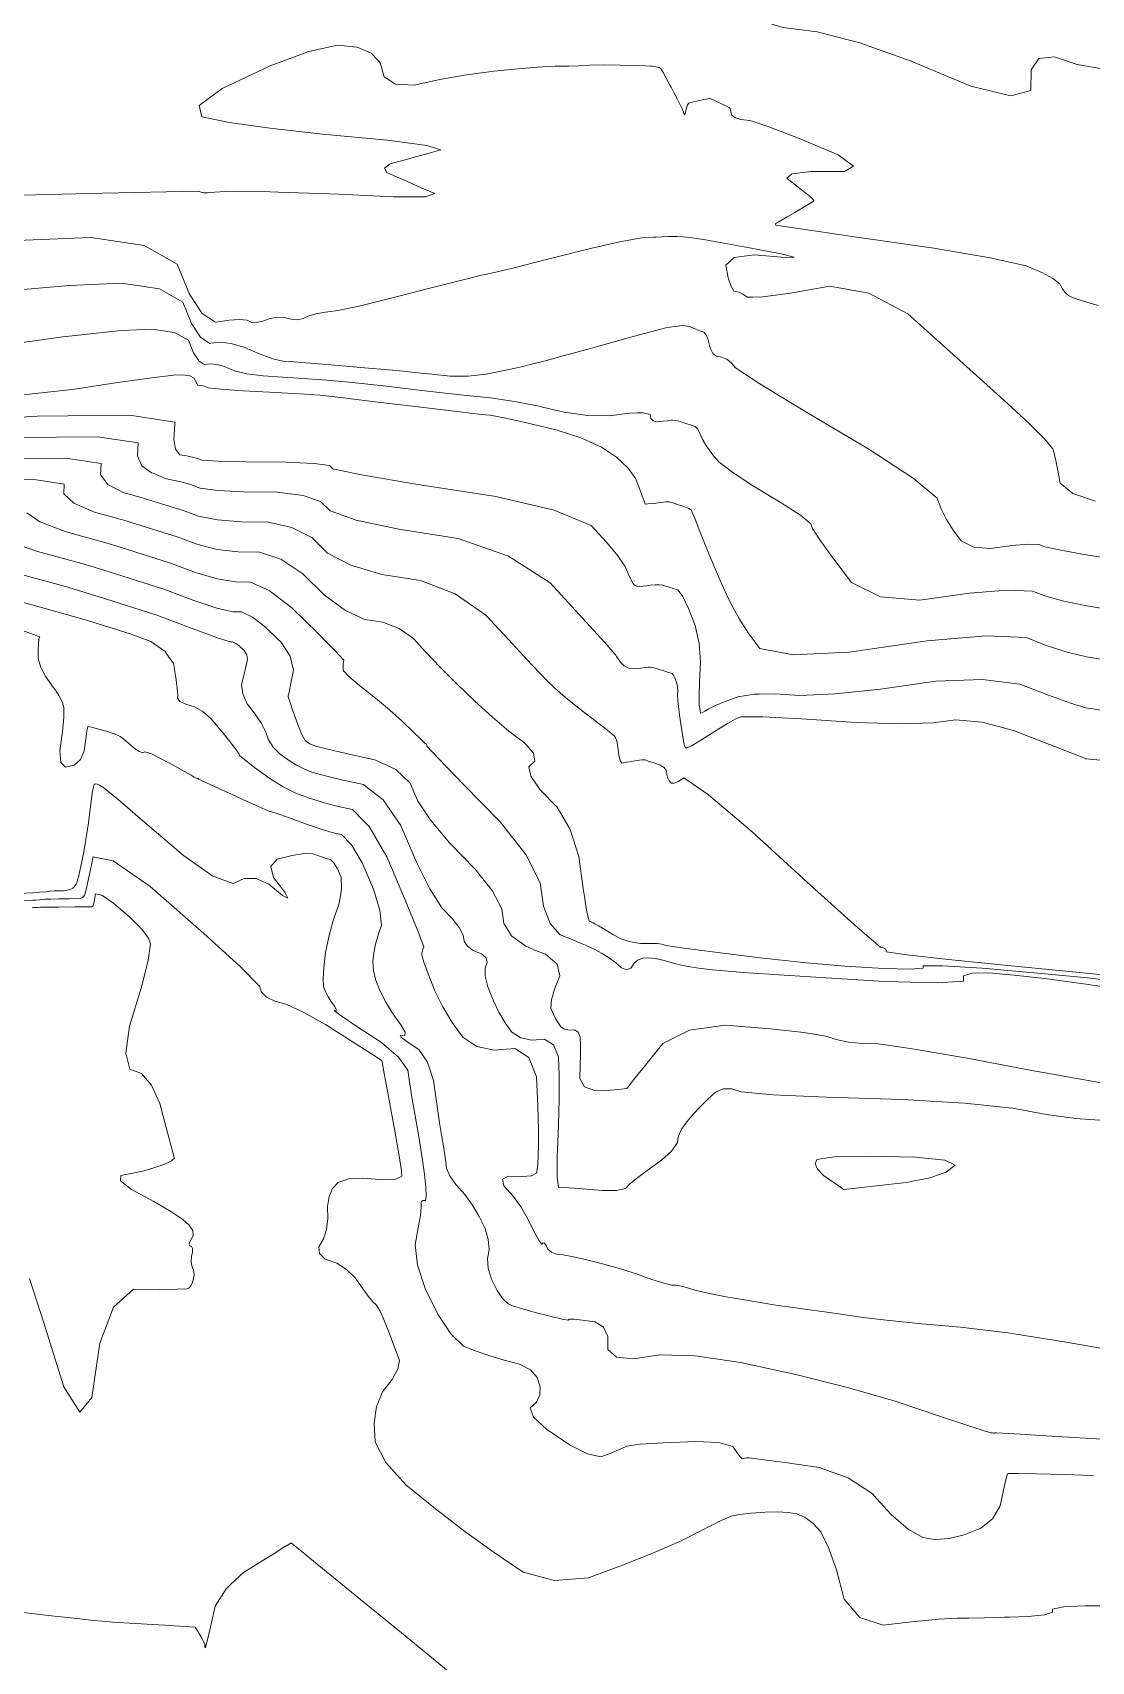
# Model space of a CAD drawing. Header units: inches. Extents: x 1337389 to 1347141, y 407035 to 414577.
# Drawn here: x 1345074 to 1345769, y 409281 to 410349 of the extents above; entities that cross this region are included whole.
import ezdxf

# ---------------------------------------------------------------- set-up
doc = ezdxf.new("R2010")
doc.units = ezdxf.units.IN
doc.header["$MEASUREMENT"] = 0
doc.layers.add('Topo', color=7, linetype='Continuous', lineweight=15, true_color=0x459900)

msp = doc.modelspace()

# ---------------------------------------------------------------- linework, layer by layer
at = {"layer": 'Topo'}
for p, q in [((1345182.356, 410117.489, 825), (1345180.328, 410121.338, 825)), ((1345741.0689, 409882.0131, 835), (1345751.7399, 409877.8612, 835))]:
    msp.add_line(p, q, dxfattribs=at)
for points, elevation in [([(1345552.5509, 410356.6461), (1345566.3739, 410352.3829), (1345588.7229, 410349.6402), (1345616.6779, 410342.3321), (1345650.2369, 410330.46), (1345689.4001, 410314.023), (1345715.5799, 410307.5911), (1345728.775, 410311.166), (1345728.9861, 410324.7469), (1345734.1351, 410332.11), (1345744.224, 410333.256), (1345759.251, 410328.183), (1345776.867, 410325.0689), (1345797.0712, 410323.9159), (1345819.862, 410324.7223), (1345838.3099, 410324.3501), (1345852.4129, 410322.8011), (1345862.1708, 410320.0738), (1345868.032, 410314.0861), (1345869.995, 410304.837), (1345868.0609, 410292.328), (1345866.436, 410283.7002), (1345865.7542, 410281.242)], 800), ([(1345300.6169, 410330.8479), (1345296.1578, 410335.7119), (1345286.8311, 410339.597), (1345274.1121, 410340.8921), (1345255.123, 410336.788), (1345229.8639, 410327.2842), (1345198.334, 410312.3799), (1345183.384, 410301.231), (1345185.015, 410293.8359), (1345203.2262, 410290.1952), (1345229.5769, 410286.414), (1345264.0692, 410282.4921), (1345306.702, 410278.4309), (1345332.597, 410275.015), (1345341.7531, 410272.2441), (1345334.1719, 410270.118), (1345326.103, 410267.856), (1345317.547, 410265.456), (1345308.5051, 410262.919), (1345304.7739, 410260.2112), (1345306.3539, 410257.3339), (1345313.2469, 410254.286), (1345320.7811, 410250.9548), (1345328.957, 410247.3399), (1345337.7741, 410243.4431), (1345331.7172, 410241.4389), (1345310.7851, 410241.3301), (1345274.98, 410243.115), (1345235.093, 410244.385)], 805), ([(1345410.6502, 410326.8031), (1345408.192, 410326.6548), (1345394.7431, 410325.5001), (1345376.4721, 410323.7109), (1345358.6219, 410321.3171), (1345341.195, 410318.3189), (1345324.1899, 410314.7151), (1345312.0041, 410315.334), (1345304.639, 410320.175), (1345302.094, 410329.2377), (1345300.6169, 410330.8479)], 805), ([(1345479.446, 410327.0809), (1345471.7399, 410327.5601), (1345459.3658, 410327.8471), (1345448.6101, 410327.907), (1345439.4711, 410327.7391), (1345431.9501, 410327.3429), (1345425.667, 410327.1169), (1345420.623, 410327.0609), (1345416.8179, 410327.175), (1345410.6502, 410326.8031)], 805), ([(1345492.831, 410313.2551), (1345492.2529, 410314.3591), (1345489.6499, 410319.2841), (1345487.5892, 410322.908), (1345486.069, 410325.2299), (1345485.091, 410326.2509), (1345480.3149, 410327.027), (1345479.446, 410327.0809)], 805), ([(1345546.696, 410290.679), (1345544.4119, 410291.428), (1345538.571, 410292.1439), (1345534.5741, 410293.3769), (1345532.4191, 410295.1259), (1345532.107, 410297.391), (1345531.599, 410299.0389), (1345530.8959, 410300.0721), (1345529.9981, 410300.4891), (1345528.179, 410301.337), (1345525.4389, 410302.617), (1345521.7779, 410304.329), (1345519.3379, 410305.4701), (1345518.1171, 410306.041), (1345516.852, 410305.7499), (1345514.323, 410305.1689), (1345510.5291, 410304.2978), (1345507.629, 410303.631), (1345505.623, 410303.1678), (1345504.512, 410302.9101), (1345503.5871, 410301.7698), (1345502.8479, 410299.7479), (1345502.2941, 410296.8449), (1345501.7861, 410295.4018), (1345501.3229, 410295.418), (1345500.906, 410296.8941), (1345500.002, 410299.1069), (1345498.611, 410302.0578), (1345496.7329, 410305.7462), (1345494.6141, 410309.846), (1345492.831, 410313.2551)], 805), ([(1345612.0699, 410261.2599), (1345612.513, 410261.5331), (1345602.4159, 410268.8181), (1345576.3352, 410279.7641), (1345556.9999, 410287.3011), (1345546.696, 410290.679)], 805), ([(1345773.0419, 410170.0771), (1345762.5411, 410173.2058), (1345756.0041, 410175.418), (1345753.4332, 410176.7139), (1345751.2001, 410178.6291), (1345749.303, 410181.1619), (1345747.743, 410184.312), (1345743.296, 410187.8581), (1345735.9601, 410191.799), (1345725.7369, 410196.135), (1345702.1241, 410201.448), (1345665.1221, 410207.7359), (1345614.73, 410215), (1345580.6569, 410219.944), (1345562.9041, 410222.566), (1345561.4699, 410222.868), (1345561.3629, 410223.557), (1345562.5841, 410224.632), (1345565.1321, 410226.0939), (1345568.912, 410228.27), (1345573.9241, 410231.16), (1345580.1669, 410234.7629), (1345584.339, 410237.2699), (1345586.441, 410238.682), (1345586.473, 410238.9969), (1345585.791, 410239.8009), (1345584.394, 410241.0941), (1345582.2831, 410242.8739), (1345578.955, 410245.5431), (1345574.4089, 410249.0989), (1345568.6468, 410253.542), (1345572.096, 410256.4909), (1345584.756, 410257.947), (1345606.6271, 410257.9089), (1345612.0699, 410261.2599)], 805), ([(1345235.093, 410244.385), (1345229.6289, 410244.622), (1345212.384, 410245.0622), (1345200.339, 410244.9701), (1345193.4951, 410244.3441), (1345188.725, 410244.011), (1345186.0301, 410243.972), (1345185.409, 410244.225), (1345184.6892, 410244.4829), (1345183.869, 410244.745), (1345182.951, 410245.012), (1345161.722, 410244.69), (1345120.183, 410243.778), (1345058.335, 410242.2759)], 805), ([(1345197.3319, 410159.5439), (1345193.9461, 410159.0569), (1345185.267, 410164.7501), (1345176.8949, 410177.428), (1345168.831, 410197.092), (1345147.278, 410209.5242), (1345112.237, 410214.725), (1345063.707, 410212.695)], 810), ([(1345481.075, 410214.875), (1345473.451, 410214.418), (1345458.122, 410211.727), (1345437.0618, 410206.918), (1345417.2101, 410201.785)], 810), ([(1345546.3958, 410175.5869), (1345542.7389, 410175.4611), (1345540.2969, 410177.2011), (1345538.027, 410178.4529), (1345535.928, 410179.215), (1345534.0019, 410179.49), (1345532.145, 410182.4731), (1345530.3582, 410188.1652), (1345528.64, 410196.5649), (1345534.2889, 410201.595), (1345547.3028, 410203.2539), (1345567.683, 410201.542), (1345573.571, 410201.8029), (1345564.9679, 410204.0371), (1345541.8739, 410208.244), (1345524.9049, 410211.3251), (1345514.0631, 410213.2809), (1345509.3471, 410214.1101), (1345504.872, 410214.7329), (1345500.637, 410215.1489), (1345496.6431, 410215.3581), (1345490.7809, 410215.306), (1345483.05, 410214.993), (1345481.075, 410214.875)], 810), ([(1345417.2101, 410201.785), (1345410.272, 410199.9909), (1345389.908, 410194.849), (1345375.969, 410191.4888), (1345368.4549, 410189.913), (1345354.6838, 410186.5671), (1345334.6551, 410181.4529), (1345308.3689, 410174.568), (1345288.1951, 410169.657), (1345274.1331, 410166.7199), (1345266.1819, 410165.755), (1345259.7549, 410164.559), (1345254.8531, 410163.1321), (1345251.475, 410161.475), (1345247.726, 410160.772), (1345243.6059, 410161.0228), (1345239.115, 410162.228), (1345234.5222, 410162.4291), (1345229.8281, 410161.6249), (1345225.033, 410159.817), (1345220.9119, 410159.015), (1345217.4651, 410159.2202), (1345214.691, 410160.43), (1345209.8472, 410160.8072), (1345202.9319, 410160.3491), (1345197.3319, 410159.5439)], 810), ([(1345190.9748, 410145.2617), (1345190.3529, 410145.1721), (1345184.195, 410149.212), (1345178.254, 410158.209), (1345172.532, 410172.162), (1345157.237, 410180.9839), (1345132.372, 410184.675), (1345097.935, 410183.234), (1345058.0271, 410179.6899)], 815), ([(1345737.2649, 410083.057), (1345727.8359, 410092.45), (1345713.3749, 410105.79), (1345695.275, 410122.2619), (1345673.536, 410141.8669), (1345648.159, 410164.6031), (1345622.6189, 410178.2482), (1345596.915, 410182.8001), (1345571.0488, 410178.2609), (1345552.99, 410175.8141), (1345546.3958, 410175.5869)], 810), ([(1345185.209, 410132.3049), (1345183.1219, 410133.674), (1345179.613, 410138.989), (1345176.2319, 410147.2319), (1345167.197, 410152.444), (1345152.507, 410154.6249), (1345132.1629, 410153.773), (1345093.8761, 410149.437), (1345037.648, 410141.6159)], 820), ([(1345411.201, 410134.075), (1345421.952, 410136.9861), (1345439.8579, 410141.9219), (1345463.1271, 410148.3989), (1345475.4729, 410151.75)], 815), ([(1345475.4729, 410151.75), (1345479.6171, 410152.8749), (1345489.326, 410155.352), (1345492.256, 410155.8289), (1345494.951, 410156.252), (1345497.4111, 410156.623), (1345499.6359, 410156.9399), (1345502.0449, 410156.803), (1345504.637, 410156.212), (1345507.414, 410155.1669), (1345509.9531, 410154.1969), (1345512.2519, 410153.3029), (1345514.3129, 410152.484), (1345516.0151, 410150.332), (1345517.3582, 410146.8468), (1345518.3428, 410142.0289), (1345520.1279, 410138.6559), (1345522.7131, 410136.729), (1345525.2639, 410136.366)], 815), ([(1345190.9748, 410145.2617), (1345196.7302, 410146.0891), (1345204.3531, 410145.2279), (1345213.2228, 410142.5891), (1345223.339, 410138.1731), (1345231.648, 410135.1421), (1345238.1481, 410133.498), (1345242.841, 410133.2411), (1345253.3471, 410132.4461), (1345269.667, 410131.1138), (1345291.8011, 410129.245), (1345307.67, 410127.865), (1345317.2742, 410126.9741), (1345320.6132, 410126.572), (1345326.825, 410125.8951), (1345335.9099, 410124.943), (1345347.8668, 410123.715), (1345359.7529, 410123.718), (1345371.5679, 410124.9509), (1345383.3111, 410127.415), (1345393.533, 410129.676), (1345402.232, 410131.7339), (1345409.41, 410133.59), (1345411.201, 410134.075)], 815), ([(1345408.4831, 410103.449), (1345406.219, 410103.9941), (1345390.1179, 410107.1568), (1345374.3191, 410109.5331), (1345358.8211, 410111.1242), (1345342.5989, 410112.8941), (1345325.653, 410114.843), (1345307.983, 410116.9709), (1345291.8531, 410118.7581), (1345277.2638, 410120.2012), (1345264.214, 410121.3029), (1345251.188, 410122.2749), (1345238.185, 410123.1179), (1345225.204, 410123.831), (1345214.5589, 410125.175), (1345206.247, 410127.1531), (1345200.2711, 410129.7619), (1345195.031, 410131.3209), (1345190.527, 410131.8288), (1345186.76, 410131.288), (1345185.209, 410132.3049)], 820), ([(1345525.2639, 410136.366), (1345526.0968, 410136.248), (1345529.2869, 410134.842), (1345532.281, 410132.514), (1345535.081, 410129.262), (1345551.05, 410118.7261), (1345580.1869, 410100.9059), (1345622.4939, 410075.8009), (1345651.5679, 410056.721), (1345667.4089, 410043.6659), (1345670.0191, 410036.6341), (1345673.5071, 410029.6139), (1345677.875, 410022.606), (1345683.1219, 410015.609), (1345691.2891, 410011.6199), (1345702.3759, 410010.639), (1345716.383, 410012.665), (1345726.967, 410013.53), (1345734.1272, 410013.2361), (1345737.864, 410011.7821), (1345747.3049, 410009.689), (1345762.4479, 410006.9581), (1345783.295, 410003.588)], 815), ([(1345180.328, 410121.338), (1345179.9321, 410122.303), (1345177.156, 410123.904), (1345172.6419, 410124.5742), (1345166.39, 410124.313), (1345152.1831, 410122.608), (1345130.02, 410119.4601), (1345099.9019, 410114.8681), (1345059.668, 410110.5802)], 825), ([(1345501.105, 410038.3179), (1345496.4731, 410039.7581), (1345493.29, 410040.749), (1345491.554, 410041.2898), (1345491.265, 410041.382), (1345489.4101, 410041.2431), (1345485.9892, 410040.8749), (1345481.001, 410040.2751), (1345477.6431, 410039.872), (1345475.914, 410039.6649), (1345475.8139, 410039.6529), (1345475.7221, 410039.8172), (1345475.638, 410040.156), (1345475.5609, 410040.6709), (1345474.542, 410043.553), (1345472.5801, 410048.804), (1345469.6751, 410056.4221), (1345464.465, 410063.682), (1345456.948, 410070.585), (1345447.1249, 410077.1293), (1345434.1981, 410083.0281), (1345418.167, 410088.2812), (1345399.0331, 410092.8869), (1345384.365, 410096.154), (1345374.1639, 410098.082), (1345368.4292, 410098.671), (1345353.9389, 410100.3481), (1345330.6932, 410103.1139), (1345298.6921, 410106.9689), (1345276.036, 410109.65), (1345262.7258, 410111.1578), (1345258.762, 410111.4919), (1345249.0291, 410112.1051), (1345233.529, 410112.995), (1345212.2613, 410114.1631), (1345197.47, 410115.2091), (1345189.156, 410116.133), (1345187.3191, 410116.934), (1345185.7091, 410117.4131), (1345184.3251, 410117.5698), (1345183.168, 410117.403), (1345182.356, 410117.489)], 825), ([(1345167.394, 410092.279), (1345167.471, 410093.521), (1345137.502, 410098.057), (1345076.9731, 410097.5521), (1344985.884, 410092.0071)], 830), ([(1345470.8511, 410099.66), (1345465.4941, 410099.5061), (1345452.258, 410097.8011), (1345437.9671, 410097.9811), (1345422.6211, 410100.0449), (1345408.4831, 410103.449)], 820), ([(1345519.8621, 410072.6089), (1345519.617, 410072.8941), (1345516.0079, 410077.7781), (1345513.3471, 410082.2532), (1345511.635, 410086.3179), (1345510.059, 410089.163), (1345508.6221, 410090.7881), (1345507.322, 410091.192), (1345505.249, 410091.8461), (1345502.4041, 410092.7479), (1345498.786, 410093.9), (1345495.9611, 410094.618), (1345493.9299, 410094.9028), (1345492.6919, 410094.7537), (1345490.584, 410094.509), (1345487.606, 410094.167), (1345483.7591, 410093.7289), (1345481.063, 410094.3169), (1345479.517, 410095.931), (1345479.123, 410098.5709), (1345474.4489, 410099.763), (1345470.8511, 410099.66)], 820), ([(1345461.985, 409999.8289), (1345457.9269, 410005.7907), (1345450.5101, 410014.7439), (1345440.3789, 410025.7389), (1345416.1651, 410035.7521), (1345377.866, 410044.7809), (1345325.4831, 410052.827), (1345289.8509, 410058.887), (1345270.9691, 410062.96), (1345268.8389, 410065.047), (1345258.6411, 410066.4949), (1345240.3761, 410067.303), (1345214.0439, 410067.4731), (1345195.5719, 410067.933), (1345184.96, 410068.6829), (1345182.2081, 410069.724), (1345178.8958, 410070.6321), (1345175.025, 410071.4081), (1345170.594, 410072.0511), (1345167.842, 410075.727), (1345166.7678, 410082.434), (1345167.394, 410092.279)], 830), ([(1345153.024, 410059.9919), (1345152.0079, 410060.27), (1345145.646, 410064.8929), (1345142.727, 410071.454), (1345143.2519, 410079.956), (1345116.65, 410083.9819), (1345062.9199, 410083.5349)], 835), ([(1345771.2479, 410041.6302), (1345756.2571, 410046.7351), (1345747.9831, 410053.4591), (1345746.4263, 410061.8011), (1345745.1021, 410068.3591), (1345744.0122, 410073.1319), (1345743.155, 410076.121), (1345737.7631, 410082.561), (1345737.2649, 410083.057)], 810), ([(1345145.8808, 410043.944), (1345133.339, 410047.375), (1345123.344, 410052.627), (1345118.576, 410058.965), (1345119.034, 410066.391), (1345095.798, 410069.908), (1345048.867, 410069.517)], 840), ([(1345783.5719, 409970.0991), (1345765.4718, 409973.0249), (1345750.5039, 409976.1051), (1345738.666, 409979.3399), (1345729.9581, 409982.7281), (1345713.273, 409983.4139), (1345688.6111, 409981.3962), (1345655.9721, 409976.675), (1345630.1371, 409978.9631), (1345611.107, 409988.2579), (1345598.8821, 410004.561), (1345590.3569, 410016.4368), (1345585.5339, 410023.8868), (1345584.4131, 410026.9091), (1345577.6031, 410032.5219), (1345565.1038, 410040.7241), (1345546.9179, 410051.515), (1345533.2748, 410060.474), (1345524.174, 410067.5999), (1345519.8621, 410072.6089)], 820), ([(1345138.705, 410027.8199), (1345135.3081, 410028.834), (1345114.6699, 410034.4801), (1345101.042, 410040.361), (1345094.424, 410046.476), (1345094.816, 410052.826), (1345074.9461, 410055.8331), (1345034.814, 410055.499)], 845), ([(1345153.024, 410059.9919), (1345161.722, 410056.343), (1345170.369, 410054.6101), (1345177.768, 410052.5809), (1345183.916, 410050.257), (1345195.423, 410048.66), (1345212.288, 410047.79), (1345234.5111, 410047.6461), (1345251.3999, 410045.52), (1345262.9551, 410041.411), (1345269.1761, 410035.3199), (1345286.284, 410029.2672), (1345314.281, 410023.255), (1345353.1651, 410017.282), (1345386.209, 410005.5709), (1345413.4132, 409988.122), (1345434.7779, 409964.9342), (1345449.1578, 409949.1401), (1345456.1979, 409941.1429)], 835), ([(1345145.8808, 410043.944), (1345173.3281, 410035.439), (1345182.8721, 410031.8309), (1345195.274, 410029.3869), (1345210.531, 410028.106), (1345228.6459, 410027.9899), (1345244.159, 410024.546), (1345257.071, 410017.7761), (1345267.3821, 410007.6789), (1345282.718, 409999.648), (1345303.0779, 409993.683), (1345328.4639, 409989.7829), (1345351.202, 409980.8732), (1345371.2919, 409966.9531), (1345388.7339, 409948.022), (1345398.409, 409937.6579)], 840), ([(1345131.5031, 410011.6369), (1345122.056, 410014.4571), (1345096.001, 410021.585), (1345078.74, 410028.0951), (1345070.273, 410033.986)], 850), ([(1345529.416, 409980.001), (1345526.093, 409987.3461), (1345521.111, 409998.8368), (1345516.337, 410010.3431), (1345511.7719, 410021.8651), (1345508.565, 410029.934), (1345506.7158, 410034.5509), (1345506.2259, 410035.714), (1345504.3563, 410036.97), (1345501.105, 410038.3179)], 825), ([(1345138.705, 410027.8199), (1345168.8868, 410018.2971), (1345181.8281, 410013.405), (1345195.1239, 410010.1139), (1345208.775, 410008.4231), (1345222.7809, 410008.333), (1345236.9181, 410003.5722), (1345251.1872, 409994.1401), (1345265.5879, 409980.0381), (1345279.1509, 409970.0279), (1345291.8761, 409964.1101), (1345303.763, 409962.2839), (1345314.4099, 409958.1119), (1345323.8169, 409951.5938), (1345331.7839, 409942.946)], 845), ([(1345124.3, 409995.4539), (1345108.8031, 410000.0799), (1345077.3321, 410008.69), (1345056.438, 410015.829)], 855), ([(1345131.5031, 410011.6369), (1345164.4471, 410001.154), (1345180.785, 409994.979), (1345194.975, 409990.8409), (1345207.019, 409988.739), (1345216.916, 409988.676), (1345229.2311, 409983.0339), (1345243.9649, 409971.815), (1345261.117, 409955.0188), (1345268.0509, 409948.006)], 850), ([(1345117.098, 409979.2719), (1345095.55, 409985.703), (1345058.663, 409995.7939)], 860), ([(1345124.3, 409995.4539), (1345160.007, 409984.0119), (1345179.741, 409976.5531), (1345194.826, 409971.567), (1345205.2621, 409969.056), (1345211.051, 409969.019), (1345218.2529, 409965.7189), (1345226.8711, 409959.1579), (1345235.6312, 409950.5791)], 855), ([(1345550.678, 409915.145), (1345547.4581, 409915.076), (1345536.5089, 409913.3851), (1345528.2292, 409910.2959), (1345521.8869, 409907.699), (1345517.483, 409905.5939), (1345515.0181, 409903.9819), (1345513.3172, 409902.9769), (1345512.3797, 409902.5771), (1345512.2072, 409902.7839), (1345511.9669, 409903.7841), (1345511.6579, 409905.5751), (1345511.2809, 409908.1581), (1345511.235, 409914.1179), (1345511.5192, 409923.4549), (1345512.1338, 409936.1681), (1345511.1318, 409948.3959), (1345508.513, 409960.138), (1345504.277, 409971.396), (1345500.491, 409979.204), (1345497.1561, 409983.5639), (1345494.2719, 409984.4761), (1345491.68, 409985.292), (1345489.3819, 409986.0143), (1345487.377, 409986.6411), (1345485.0408, 409986.937), (1345482.3749, 409986.9019), (1345479.3789, 409986.5361), (1345476.6741, 409986.203), (1345474.26, 409985.903), (1345472.137, 409985.6369), (1345470.3429, 409985.8779), (1345468.88, 409986.6269), (1345467.7471, 409987.8829), (1345466.328, 409990.344), (1345464.622, 409994.0088), (1345462.631, 409998.8789), (1345461.985, 409999.8289)], 830), ([(1345110.0112, 409963.349), (1345082.2979, 409971.327), (1345039.995, 409982.899)], 865), ([(1345117.098, 409979.2719), (1345155.567, 409966.8699), (1345178.697, 409958.126), (1345189.2959, 409954.2581)], 860), ([(1345836.403, 409928.214), (1345835.4041, 409928.6849), (1345828.959, 409930.094), (1345818.461, 409931.783), (1345803.9092, 409933.752), (1345790.184, 409935.714), (1345777.2859, 409937.6721), (1345765.2161, 409939.623), (1345752.609, 409942.6979), (1345739.4671, 409946.8971), (1345725.7889, 409952.2212), (1345699.5797, 409953.2982), (1345660.8399, 409950.1281), (1345609.568, 409942.7121), (1345572.963, 409941.0019), (1345551.0231, 409944.9971), (1345543.7492, 409954.6972), (1345537.169, 409964.9881), (1345531.284, 409975.872), (1345529.416, 409980.001)], 825), ([(1345110.0112, 409963.349), (1345138.0531, 409954.6689), (1345151.5039, 409949.585), (1345160.9799, 409943.101), (1345162.1289, 409941.454)], 865), ([(1345089.3899, 409917.0168), (1345087.5939, 409919.7689), (1345082.648, 409926.398), (1345079.35, 409932.6561), (1345077.699, 409938.5421), (1345077.696, 409944.057), (1345077.8679, 409948.2429), (1345078.215, 409951.0991), (1345078.738, 409952.6271), (1345067.347, 409956.8569)], 870), ([(1345189.2959, 409954.2581), (1345194.6759, 409952.294), (1345203.5059, 409949.3731), (1345205.186, 409949.362), (1345207.2761, 409948.4041), (1345209.7758, 409946.5), (1345212.6871, 409943.6499), (1345214.4551, 409940.913), (1345215.0799, 409938.2901), (1345214.563, 409935.782), (1345213.7238, 409932.1389), (1345212.5639, 409927.3617), (1345211.082, 409921.451), (1345211.841, 409915.2621), (1345214.839, 409908.795), (1345220.0782, 409902.0502), (1345224.155, 409895.8562), (1345227.0689, 409890.213), (1345228.8221, 409885.1209), (1345231.8599, 409880.355), (1345236.185, 409875.9159), (1345241.7951, 409871.803), (1345247.1791, 409868.4509), (1345252.338, 409865.859), (1345257.271, 409864.028), (1345265.364, 409861.734), (1345276.618, 409858.9769), (1345291.0331, 409855.757), (1345293.7951, 409853.625)], 860), ([(1345235.6312, 409950.5791), (1345236.9019, 409949.335), (1345243.0021, 409939.9341), (1345245.1689, 409930.9558), (1345243.404, 409922.401), (1345242.2269, 409916.675), (1345241.6371, 409913.7801), (1345241.6351, 409913.713), (1345241.6379, 409913.6371), (1345241.645, 409913.552), (1345241.6561, 409913.4561), (1345242.706, 409910.3651), (1345244.7941, 409904.2768), (1345247.9209, 409895.193), (1345250.6041, 409888.6979), (1345252.843, 409884.792), (1345254.6391, 409883.476), (1345256.362, 409882.402), (1345258.0139, 409881.573), (1345259.5929, 409880.987), (1345266.8239, 409879.2159), (1345279.7079, 409876.2601), (1345298.2431, 409872.12), (1345300.0221, 409871.2889)], 855), ([(1345268.0509, 409948.006), (1345272.489, 409943.517), (1345278.0812, 409937.3102), (1345277.8931, 409936.398), (1345277.76, 409935.4972), (1345277.6809, 409934.6091), (1345277.6572, 409933.734)], 850), ([(1345162.1289, 409941.454), (1345166.4808, 409935.2181), (1345168.007, 409925.935), (1345168.9279, 409919.0371), (1345169.2438, 409914.524), (1345168.9558, 409912.3949), (1345170.6901, 409910.392), (1345174.4472, 409908.515), (1345180.226, 409906.7619), (1345185.7039, 409903.6739), (1345190.88, 409899.248), (1345195.7539, 409893.4859), (1345199.948, 409888.429), (1345203.4612, 409884.0779), (1345206.293, 409880.431), (1345208.29, 409877.6848), (1345209.451, 409875.839), (1345209.7758, 409874.8941), (1345213.1351, 409871.96), (1345219.5259, 409867.0389), (1345228.9511, 409860.1299), (1345237.9961, 409854.499), (1345246.6617, 409850.145), (1345254.9491, 409847.069)], 865), ([(1345331.7839, 409942.946), (1345331.9839, 409942.7298), (1345341.426, 409932.9251), (1345352.1413, 409922.179), (1345364.1301, 409910.4923), (1345375.5809, 409900.045), (1345386.495, 409890.8362), (1345396.8698, 409882.867), (1345402.507, 409876.3281), (1345403.4061, 409871.2191), (1345399.5651, 409867.5401), (1345400.534, 409862.3679)], 845), ([(1345398.409, 409937.6579), (1345402.06, 409933.7471), (1345411.2709, 409924.1251), (1345416.3661, 409919.1589), (1345423.4501, 409913.015), (1345432.5251, 409905.6942), (1345443.5899, 409897.1959), (1345451.256, 409891.1881), (1345455.523, 409887.6719), (1345456.391, 409886.6459), (1345457.196, 409884.1881), (1345457.9389, 409880.2961), (1345458.6181, 409874.97), (1345459.458, 409871.4851), (1345460.457, 409869.839), (1345461.6169, 409870.0322), (1345463.704, 409870.401), (1345466.7189, 409870.9439), (1345470.6619, 409871.6629), (1345473.7212, 409871.9909), (1345475.8951, 409871.927), (1345477.1861, 409871.473), (1345479.2551, 409870.7659), (1345482.1041, 409869.808), (1345485.7321, 409868.5989), (1345488.2769, 409866.9249), (1345489.739, 409864.785), (1345490.1188, 409862.181), (1345490.7599, 409859.9809), (1345491.66, 409858.1851), (1345492.8211, 409856.7932), (1345494.7971, 409856.6509), (1345497.587, 409857.7581), (1345501.192, 409860.115), (1345517.3151, 409849.1519), (1345545.956, 409824.8691), (1345587.1141, 409787.2659), (1345615.1941, 409762.0479), (1345630.1949, 409749.2148), (1345632.117, 409748.7668), (1345633.361, 409748.1089), (1345633.9269, 409747.2402), (1345633.8151, 409746.1612), (1345647.431, 409744.0638), (1345674.774, 409740.9483), (1345715.8442, 409736.813), (1345749.5649, 409733.5037), (1345775.937, 409731.021)], 840), ([(1345456.1979, 409941.1429), (1345456.5539, 409940.739), (1345456.966, 409939.7312), (1345458.0071, 409938.21), (1345459.6759, 409936.176), (1345461.9741, 409933.629), (1345464.94, 409932.111), (1345468.5759, 409931.622), (1345472.8798, 409932.162), (1345476.021, 409932.556), (1345477.9999, 409932.8019), (1345478.816, 409932.9021), (1345480.7601, 409932.5301), (1345483.8331, 409931.688), (1345488.033, 409930.3751), (1345491.0641, 409929.427), (1345492.924, 409928.844), (1345493.6129, 409928.626), (1345494.41, 409927.5838), (1345495.3159, 409925.7168), (1345496.328, 409923.026), (1345496.9548, 409920.2181), (1345497.194, 409917.2951), (1345497.047, 409914.255), (1345497.4341, 409908.903), (1345498.356, 409901.2389), (1345499.8111, 409891.2611), (1345501.0041, 409884.343), (1345501.9341, 409880.485), (1345502.6007, 409879.6851), (1345506.219, 409881.2269), (1345512.7879, 409885.111), (1345522.3082, 409891.336), (1345529.811, 409895.917), (1345535.295, 409898.855), (1345538.761, 409900.1482), (1345549.4101, 409900.1829)], 835), ([(1345277.6572, 409933.734), (1345277.6908, 409932.7249), (1345277.7841, 409931.582), (1345277.9341, 409930.3059), (1345281.5039, 409926.7141), (1345288.491, 409920.804), (1345298.8969, 409912.5779), (1345308.2199, 409904.7679), (1345316.4601, 409897.3741), (1345323.6191, 409890.3961), (1345328.6421, 409885.5509), (1345331.5311, 409882.839), (1345332.2849, 409882.2602), (1345332.6951, 409881.7839), (1345332.7613, 409881.413), (1345332.4811, 409881.145), (1345340.37, 409872.731), (1345345.6991, 409867.2349)], 850), ([(1345089.3899, 409917.0168), (1345091.2221, 409914.2089), (1345093.5319, 409909.7199), (1345094.526, 409906.3), (1345094.5838, 409899.8939), (1345093.706, 409890.5021), (1345091.893, 409878.1239), (1345092.555, 409870.3458), (1345095.692, 409867.1669), (1345101.3031, 409868.5868), (1345105.3749, 409872.1582), (1345107.9081, 409877.8789), (1345108.9018, 409885.7531), (1345109.6641, 409891.054), (1345110.197, 409893.783), (1345110.498, 409893.9402), (1345112.653, 409893.4828), (1345116.6609, 409892.413), (1345122.5228, 409890.7297), (1345126.9399, 409889.309), (1345129.9142, 409888.1519), (1345131.4439, 409887.2581), (1345133.79, 409885.5179), (1345136.9511, 409882.9311), (1345140.928, 409879.499), (1345144.0289, 409877.4229), (1345146.255, 409876.7049), (1345147.6048, 409877.3428), (1345151.52, 409876.108), (1345157.9999, 409873), (1345167.0459, 409868.0181), (1345173.714, 409864.3182), (1345178.004, 409861.9009), (1345179.917, 409860.7662), (1345181.2698, 409860.0272), (1345182.0631, 409859.685), (1345182.2971, 409859.74), (1345182.5339, 409859.685), (1345182.7761, 409859.5219), (1345183.022, 409859.2491), (1345185.4191, 409858.0661), (1345189.9678, 409855.973), (1345196.6679, 409852.9691), (1345204.0101, 409849.637), (1345211.9941, 409845.977), (1345220.6201, 409841.9891), (1345226.5129, 409839.3649), (1345229.673, 409838.106), (1345230.0989, 409838.21), (1345234.1319, 409836.8879), (1345241.7731, 409834.139), (1345253.021, 409829.9641), (1345262.5759, 409826.7209), (1345270.4399, 409824.41), (1345273.2539, 409823.781)], 870), ([(1345832.9151, 409887.0771), (1345830.752, 409887.303), (1345825.6461, 409889.0229), (1345818.2541, 409892.1681), (1345808.574, 409896.74), (1345799.693, 409900.1161), (1345791.6101, 409902.2959), (1345784.3259, 409903.2821), (1345777.4569, 409904.2641), (1345771.0012, 409905.244), (1345764.9589, 409906.2209), (1345754.7141, 409909.2909), (1345740.268, 409914.455), (1345721.62, 409921.713), (1345697.0392, 409924.7941), (1345666.5279, 409923.7001), (1345630.0841, 409918.428), (1345600.361, 409915.2831), (1345577.357, 409914.2629), (1345561.0739, 409915.3691), (1345550.678, 409915.145)], 830), ([(1345549.4101, 409900.1829), (1345553.0812, 409900.1949), (1345578.254, 409898.9951), (1345614.281, 409896.548), (1345643.134, 409895.6169), (1345664.8151, 409896.2012), (1345679.3229, 409898.2992), (1345696.8681, 409896.634), (1345717.4497, 409891.2051), (1345741.0689, 409882.0131)], 835), ([(1345751.7399, 409877.8612), (1345756.82, 409875.8839), (1345764.7084, 409872.817), (1345764.7365, 409872.8129), (1345764.769, 409872.8075), (1345764.8078, 409872.7931), (1345767.246, 409872.5291), (1345772.081, 409872.0231), (1345779.3222, 409871.2681), (1345789.2239, 409870.2439), (1345801.7869, 409868.951), (1345817.01, 409867.3901), (1345827.702, 409864.2249), (1345833.8619, 409859.4558), (1345835.4911, 409853.084), (1345836.6421, 409844.38), (1345837.315, 409833.3429), (1345837.5119, 409819.9741), (1345838.52, 409812.4541), (1345840.3389, 409810.7829), (1345842.9708, 409814.9621), (1345851.5759, 409816.2211), (1345856.0919, 409815.707)], 835), ([(1345300.0221, 409871.2889), (1345312.211, 409865.5898), (1345321.611, 409856.67), (1345326.442, 409845.3589), (1345335.124, 409832.249), (1345347.656, 409817.339), (1345364.038, 409800.6289), (1345375.4078, 409786.2719), (1345381.7669, 409774.2671), (1345383.1129, 409764.6151), (1345388.3571, 409756.427), (1345397.4972, 409749.7051), (1345403.5359, 409747.27)], 855), ([(1345345.6991, 409867.2349), (1345356.4258, 409856.1692), (1345380.6508, 409831.46), (1345397.513, 409809.882), (1345407.0121, 409791.4332), (1345409.1489, 409776.1141), (1345413.5339, 409764.7081), (1345420.1669, 409757.2142), (1345429.0471, 409753.6329), (1345433.3051, 409751.8099)], 850), ([(1345400.534, 409862.3679), (1345400.7381, 409861.2789), (1345406.9261, 409852.436), (1345418.1279, 409841.01), (1345426.5721, 409826.3971), (1345432.257, 409808.5977), (1345435.1849, 409787.6131), (1345436.0179, 409782.3799)], 845), ([(1345074.668, 409784.9079), (1345082.9679, 409785.3979), (1345085.4663, 409785.782), (1345088.1669, 409786.0399), (1345091.0719, 409786.1748), (1345094.1799, 409786.1841), (1345096.756, 409786.459), (1345098.7998, 409786.999), (1345100.3121, 409787.8039), (1345101.561, 409788.9451), (1345102.548, 409790.4219), (1345103.271, 409792.2339), (1345104.311, 409796.1498), (1345105.668, 409802.1689), (1345107.342, 409810.2922), (1345108.9799, 409819.8372), (1345110.5799, 409830.8033), (1345112.1431, 409843.1909), (1345113.42, 409851.5721), (1345114.412, 409855.9459), (1345115.1171, 409856.314), (1345116.317, 409856.133), (1345118.0101, 409855.404), (1345120.1971, 409854.126), (1345130.0851, 409845.998), (1345147.673, 409831.02), (1345172.9621, 409809.192), (1345192.2619, 409795.794), (1345205.5721, 409790.827), (1345212.8929, 409794.2901), (1345220.724, 409794.139), (1345229.0629, 409790.375), (1345237.9132, 409782.9962), (1345241.3491, 409781.2891), (1345239.3721, 409785.2541), (1345231.9811, 409794.8891), (1345230.3309, 409802.1149), (1345234.4232, 409806.9322), (1345244.2561, 409809.339), (1345252.0571, 409810.4811), (1345257.826, 409810.3589), (1345261.5628, 409808.9719), (1345264.738, 409807.8939), (1345267.3511, 409807.1259), (1345269.4022, 409806.668), (1345271.5431, 409804.494)], 875), ([(1345293.7951, 409853.625), (1345304.001, 409845.75), (1345315.5221, 409828.954), (1345325.5969, 409805.3712), (1345334.5679, 409787.3481), (1345342.4361, 409774.887), (1345349.2009, 409767.9871), (1345353.896, 409762.0588), (1345356.5219, 409757.1009), (1345357.0779, 409753.1161), (1345358.2479, 409751.289)], 860), ([(1345254.9491, 409847.069), (1345263.9051, 409844.2511), (1345273.5292, 409841.6931), (1345283.8229, 409839.394), (1345291.8122, 409831.282)], 865), ([(1345291.8122, 409831.282), (1345294.7851, 409828.2631), (1345306.4168, 409808.2988), (1345318.7189, 409779.502), (1345326.7561, 409759.822), (1345328.8729, 409753.8972)], 865), ([(1345273.2539, 409823.781), (1345276.6119, 409823.031), (1345283.186, 409816.357), (1345290.1599, 409804.386), (1345297.537, 409787.1191), (1345301.739, 409773.4981), (1345302.7671, 409763.5209), (1345300.621, 409757.1911), (1345300.4101, 409756.423)], 870), ([(1345074.2291, 409779.9579), (1345075.8751, 409780.0301), (1345081.1039, 409780.339), (1345082.5841, 409780.5659), (1345085.8949, 409780.725), (1345091.0389, 409780.814), (1345098.015, 409780.8358), (1345102.964, 409781.0092), (1345105.8849, 409781.3328), (1345106.7799, 409781.81), (1345107.519, 409782.4849), (1345108.1029, 409783.3588), (1345108.5309, 409784.431), (1345109.6031, 409788.961), (1345111.3181, 409796.9499), (1345113.6771, 409808.3949), (1345126.968, 409805.753), (1345151.191, 409789.0211), (1345186.347, 409758.201), (1345210.2239, 409736.3506), (1345222.825, 409723.4721), (1345224.147, 409719.5639), (1345227.522, 409716.304), (1345232.9489, 409713.6921), (1345240.4291, 409711.727), (1345251.4602, 409706.6039), (1345266.0439, 409698.322), (1345284.1787, 409686.881), (1345296.3679, 409679.142), (1345302.6109, 409675.1049), (1345302.9079, 409674.769), (1345303.1239, 409674.4739), (1345303.2582, 409674.2209), (1345303.31, 409674.0102), (1345304.7051, 409666.3069), (1345307.4408, 409651.1139), (1345311.519, 409628.4289), (1345314.353, 409612.1729), (1345315.9429, 409602.345), (1345316.29, 409598.9448), (1345312.2419, 409597.0339), (1345303.8, 409596.611), (1345290.9641, 409597.6769), (1345281.1892, 409597.074), (1345274.476, 409594.8041), (1345270.824, 409590.865), (1345268.471, 409585.591), (1345267.4171, 409578.9801), (1345267.661, 409571.033), (1345266.7881, 409563.983), (1345264.7969, 409557.83), (1345261.6891, 409552.5742), (1345262.099, 409548.1489), (1345266.028, 409544.5548), (1345273.4762, 409541.7902), (1345280.0141, 409537.6759), (1345285.642, 409532.213), (1345290.3612, 409525.3999), (1345294.23, 409520.1809), (1345297.25, 409516.558), (1345299.4198, 409514.5289), (1345301.986, 409510.2607), (1345304.948, 409503.7532), (1345308.306, 409495.0041), (1345311.062, 409487.796), (1345313.218, 409482.127), (1345314.7719, 409477.9969), (1345313.6891, 409472.495), (1345309.9689, 409465.6202), (1345303.6119, 409457.3731), (1345299.996, 409448.665)], 880), ([(1345271.5431, 409804.494), (1345271.586, 409804.4499), (1345273.9032, 409800.473), (1345276.3541, 409794.736), (1345276.7209, 409787.1731), (1345275.004, 409777.7849), (1345271.2041, 409766.5719), (1345269.1799, 409759.1951)], 875), ([(1344978.2651, 409759.3581), (1344978.433, 409759.2529), (1344984.039, 409755.9699), (1344988.021, 409753.928), (1344990.3779, 409753.126), (1344994.6392, 409752.5411), (1345000.8021, 409752.173), (1345008.8682, 409752.0219), (1345015.997, 409752.2751), (1345022.1891, 409752.931), (1345027.443, 409753.9911), (1345031.9181, 409757.324), (1345035.6129, 409762.9321), (1345038.528, 409770.8148), (1345044.7127, 409776.2269), (1345054.17, 409779.1689), (1345066.8968, 409779.64), (1345074.2291, 409779.9579)], 880), ([(1344980.0299, 409779.2411), (1344982.639, 409777.6092), (1344985.721, 409776.035), (1344989.118, 409774.616), (1344992.832, 409773.3521), (1344996.382, 409772.4901), (1344999.768, 409772.0281), (1345002.9911, 409771.968), (1345005.8391, 409772.069), (1345008.3132, 409772.3309), (1345010.412, 409772.7552), (1345012.1999, 409774.086), (1345013.6759, 409776.3271), (1345014.841, 409779.4761), (1345022.78, 409781.8411), (1345037.4939, 409783.4221), (1345058.9819, 409784.218), (1345074.1399, 409784.8769), (1345074.668, 409784.9079)], 875), ([(1345073.791, 409775.0241), (1345074.813, 409775.0619), (1345077.611, 409775.1841), (1345079.2412, 409775.28), (1345079.7021, 409775.3509), (1345083.624, 409775.4088), (1345091.007, 409775.4541), (1345101.8502, 409775.4869), (1345109.171, 409775.5591), (1345112.9709, 409775.6681), (1345113.248, 409775.8161), (1345113.4772, 409776.0249), (1345113.6582, 409776.2961), (1345113.7908, 409776.6288), (1345114.123, 409778.0331), (1345114.6551, 409780.5101), (1345115.3869, 409784.059), (1345119.508, 409783.2391), (1345127.0181, 409778.052), (1345137.919, 409768.4951), (1345145.6189, 409760.843), (1345150.1201, 409755.0939), (1345151.4207, 409751.2491), (1345149.7811, 409740.326), (1345145.2008, 409722.3249), (1345137.679, 409697.246), (1345135.2266, 409679.5281), (1345137.843, 409669.1711), (1345145.5281, 409666.1748), (1345152.0971, 409658.6558), (1345157.5501, 409646.6138), (1345161.887, 409630.0479), (1345164.9129, 409618.5261), (1345166.6271, 409612.0471), (1345167.0311, 409610.6111), (1345165.101, 409608.877), (1345160.8379, 409606.8459), (1345154.242, 409604.517), (1345147.232, 409602.5012), (1345139.8081, 409600.7971), (1345131.9701, 409599.407), (1345131.6338, 409595.8429), (1345138.8, 409590.1062), (1345153.4669, 409582.1962), (1345164.6919, 409575.6609), (1345172.4742, 409570.502), (1345176.8119, 409566.7181), (1345179.0971, 409563.1679), (1345179.328, 409559.8529), (1345177.5061, 409556.771), (1345176.7349, 409554.552), (1345177.0171, 409553.1949), (1345178.3519, 409552.7), (1345179.001, 409551.353), (1345178.965, 409549.1559), (1345178.2452, 409546.1081), (1345178.109, 409543.0941), (1345178.558, 409540.1131), (1345179.5909, 409537.166), (1345179.956, 409534.295), (1345179.651, 409531.5021), (1345178.6759, 409528.7848), (1345177.6109, 409526.7989), (1345176.4549, 409525.5431), (1345175.2069, 409525.017), (1345168.7418, 409524.7169), (1345157.059, 409524.6421), (1345140.159, 409524.7919), (1345127.1548, 409513.008), (1345118.0471, 409489.2898), (1345112.8371, 409453.6382), (1345104.9651, 409444.1031), (1345094.4331, 409460.685), (1345081.2401, 409503.3839), (1345071.9319, 409531.8781)], 885), ([(1345436.0179, 409782.3799), (1345437.4302, 409773.5049), (1345438.9911, 409766.2729), (1345439.8699, 409765.9188), (1345440.7811, 409765.5139), (1345441.7268, 409765.057), (1345442.7049, 409764.549), (1345445.2423, 409763.0761), (1345449.339, 409760.638), (1345454.9939, 409757.2351), (1345460.1149, 409754.6799), (1345464.7019, 409752.9751), (1345468.7549, 409752.119), (1345472.6982, 409751.612), (1345476.533, 409751.4542), (1345480.2601, 409751.6441), (1345483.6531, 409751.51), (1345486.7123, 409751.0499), (1345489.438, 409750.2651), (1345501.1031, 409748.5001), (1345521.7081, 409745.7561), (1345551.252, 409742.033), (1345579.552, 409739.0271), (1345606.6078, 409736.7369), (1345632.4201, 409735.164), (1345649.6158, 409734.6778), (1345658.1979, 409735.2789), (1345658.1649, 409736.9661), (1345671.0479, 409736.9671), (1345696.8489, 409735.2801), (1345735.5671, 409731.9069), (1345765.9141, 409728.9819), (1345787.8899, 409726.5041)], 845), ([(1345269.1799, 409759.1951), (1345268.2619, 409755.847), (1345266.1781, 409745.61), (1345264.9541, 409735.8609), (1345264.536, 409728.3481), (1345264.9249, 409723.071), (1345266.122, 409720.0291), (1345267.7079, 409716.9209), (1345269.6829, 409713.7471), (1345272.0489, 409710.5078), (1345273.1991, 409708.4021), (1345273.133, 409707.4311), (1345271.8521, 409707.5939), (1345276.3751, 409704.1801), (1345286.701, 409697.1891), (1345302.8302, 409686.6211), (1345313.9451, 409677.0221), (1345320.0461, 409668.392), (1345321.131, 409660.732), (1345322.7351, 409650.7309), (1345324.8571, 409638.3889), (1345327.4959, 409623.706), (1345329.5529, 409611), (1345331.0279, 409600.272), (1345331.9191, 409591.5201), (1345332.1731, 409585.714), (1345331.788, 409582.8531), (1345330.765, 409582.938), (1345329.9861, 409582.8899), (1345329.4511, 409582.7089), (1345329.1599, 409582.3948), (1345328.9851, 409581.5629), (1345328.9269, 409580.2129), (1345328.9841, 409578.3441), (1345328.3468, 409573.3129), (1345327.016, 409565.12), (1345324.99, 409553.7651), (1345326.474, 409540.462), (1345331.468, 409525.211), (1345339.971, 409508.0119), (1345348.4019, 409495.4311), (1345356.7611, 409487.4687), (1345365.0481, 409484.1251)], 875), ([(1345300.4101, 409756.423), (1345298.9599, 409751.1348), (1345297.784, 409745.356), (1345297.0931, 409739.8519), (1345297.554, 409733.837), (1345299.169, 409727.3101), (1345301.937, 409720.272), (1345305.6069, 409713.0809), (1345310.1781, 409705.7378), (1345315.6501, 409698.2419), (1345318.3109, 409693.371), (1345318.1591, 409691.1241), (1345315.1948, 409691.5021), (1345315.7251, 409690.112), (1345319.7492, 409686.9538), (1345327.266, 409682.0289), (1345333.005, 409673.6099), (1345336.9659, 409661.6979), (1345339.1501, 409646.2922), (1345340.9768, 409633.9559), (1345342.4472, 409624.6911), (1345343.561, 409618.4968), (1345344.442, 409613.0029), (1345345.0921, 409608.2091), (1345345.5091, 409604.1171), (1345347.7141, 409599.213), (1345351.7062, 409593.5), (1345357.4871, 409586.976), (1345362.5921, 409579.9841), (1345367.0211, 409572.5239), (1345370.775, 409564.5962), (1345372.9231, 409557.3212), (1345373.4651, 409550.6999), (1345372.4, 409544.733), (1345372.9101, 409538.288), (1345374.9929, 409531.367), (1345378.6501, 409523.9689), (1345382.277, 409518.5581), (1345385.8718, 409515.1331), (1345389.437, 409513.6948), (1345395.3448, 409511.8209), (1345403.597, 409509.5122), (1345414.1939, 409506.767), (1345421.437, 409505.114), (1345425.3278, 409504.5511), (1345425.866, 409505.08), (1345428.969, 409505.0719), (1345434.6392, 409504.5301), (1345442.8748, 409503.451), (1345448.4129, 409499.854), (1345451.253, 409493.7378), (1345451.395, 409485.1031), (1345457.118, 409480.2359), (1345468.4219, 409479.137), (1345485.3069, 409481.806), (1345508.6408, 409480.977), (1345538.425, 409476.6491), (1345574.6571, 409468.8229), (1345608.468, 409460.352), (1345639.8558, 409451.2358), (1345668.8221, 409441.475), (1345688.7061, 409434.8351), (1345699.51, 409431.3168), (1345701.2319, 409430.919), (1345702.603, 409430.629), (1345703.624, 409430.4471), (1345704.2931, 409430.3709), (1345704.7722, 409430.344), (1345705.0602, 409430.3662), (1345705.1571, 409430.436), (1345705.3381, 409430.4789), (1345705.6041, 409430.4948), (1345705.955, 409430.4849), (1345718.3071, 409429.7708), (1345742.6611, 409428.3529), (1345779.0159, 409426.2317)], 870), ([(1345328.8729, 409753.8972), (1345330.53, 409749.2581), (1345330.0391, 409747.8089), (1345329.659, 409746.4239), (1345329.39, 409745.102), (1345329.2319, 409743.8432), (1345330.573, 409739.3262), (1345333.4131, 409731.5501), (1345337.7531, 409720.5151), (1345343.0101, 409709.92), (1345349.1851, 409699.766), (1345356.277, 409690.052), (1345365.485, 409683.953), (1345376.81, 409681.4681), (1345390.251, 409682.5981), (1345399.494, 409676.826), (1345404.5381, 409664.1541), (1345405.3839, 409644.5801), (1345405.8539, 409629.4001), (1345405.9478, 409618.6139), (1345405.6661, 409612.2211), (1345405.3261, 409607.12), (1345404.927, 409603.3121), (1345404.4711, 409600.7951), (1345401.1973, 409599.2209), (1345395.1041, 409598.5889), (1345386.1918, 409598.9002), (1345382.229, 409596.876), (1345383.213, 409592.517), (1345389.1451, 409585.821), (1345394.4571, 409578.4911), (1345399.1501, 409570.5251), (1345403.223, 409561.924), (1345406.2139, 409556.4971), (1345408.124, 409554.245), (1345408.9521, 409555.1661), (1345409.8839, 409554.925), (1345410.92, 409553.5191), (1345412.0589, 409550.9501), (1345414.294, 409549.0559), (1345417.6262, 409547.837), (1345422.0531, 409547.2931), (1345428.722, 409546.0049), (1345437.6322, 409543.9731), (1345448.7821, 409541.1959), (1345459.6039, 409538.1219), (1345467.3951, 409535.619)], 865), ([(1345358.2479, 409751.289), (1345359.243, 409749.7351), (1345363.0169, 409746.9589), (1345368.4009, 409744.7879), (1345371.4879, 409742.127), (1345372.2791, 409738.9759), (1345370.7731, 409735.3351), (1345370.904, 409730.0221), (1345372.6709, 409723.0381), (1345376.075, 409714.382), (1345379.8357, 409706.5699), (1345383.953, 409699.6), (1345388.4259, 409693.4729), (1345394.2348, 409689.625), (1345401.3781, 409688.058), (1345409.856, 409688.7709), (1345415.6851, 409685.1299), (1345418.867, 409677.137), (1345419.3999, 409664.791), (1345419.458, 409649.788), (1345419.0379, 409632.1279), (1345418.1419, 409611.8109), (1345418.1041, 409598.2881), (1345418.9228, 409591.56), (1345420.6001, 409591.6259), (1345425.958, 409591.299), (1345434.998, 409590.578), (1345447.7179, 409589.4629), (1345457.0181, 409589.5609), (1345462.8969, 409590.8709), (1345465.354, 409593.394)], 860), ([(1345403.5359, 409747.27), (1345410.5339, 409744.4479), (1345418.0101, 409738.0049), (1345419.925, 409730.374), (1345416.279, 409721.5562), (1345414.3181, 409714.4823), (1345414.044, 409709.1501), (1345415.455, 409705.562), (1345417.0141, 409702.323), (1345418.7209, 409699.4331), (1345420.576, 409696.8931), (1345422.9839, 409695.298), (1345425.9451, 409694.648), (1345429.4599, 409694.9429), (1345431.8772, 409693.4339), (1345433.1961, 409690.1199), (1345433.4172, 409685.0019), (1345433.441, 409678.782), (1345433.2669, 409671.46), (1345432.896, 409663.0371), (1345436.073, 409657.5562), (1345442.799, 409655.0179), (1345453.0739, 409655.4228), (1345460.0589, 409655.8829), (1345463.7551, 409656.398), (1345464.1621, 409656.967), (1345468.234, 409662.098), (1345475.9711, 409671.79), (1345487.372, 409686.0431), (1345504.8399, 409694.7519), (1345528.374, 409697.9171), (1345557.9741, 409695.5371), (1345579.9659, 409693.1829), (1345594.349, 409690.8541), (1345601.1231, 409688.5498)], 855), ([(1345433.3051, 409751.8099), (1345436.5839, 409750.4071), (1345442.7781, 409747.5351), (1345447.628, 409745.017), (1345452.1541, 409742.18), (1345456.353, 409739.023), (1345460.2268, 409735.5471), (1345463.5572, 409734.3101), (1345466.3429, 409735.3131), (1345468.5839, 409738.555), (1345471.2541, 409740.7772), (1345474.3529, 409741.978), (1345477.88, 409742.159), (1345482.5118, 409741.6218), (1345488.248, 409740.369), (1345495.0888, 409738.3981), (1345502.6409, 409736.708), (1345510.9051, 409735.2969), (1345519.8809, 409734.1649), (1345543.179, 409732.3561), (1345580.7992, 409729.869), (1345632.7419, 409726.7039), (1345667.347, 409725.7262), (1345684.6159, 409726.9348), (1345684.5492, 409730.3299), (1345690.0711, 409732.109), (1345701.183, 409732.271), (1345717.8849, 409730.8159), (1345738.0639, 409728.4971), (1345761.7222, 409725.314), (1345788.8581, 409721.2671)], 850), ([(1345601.1231, 409688.5498), (1345609.1259, 409686.915), (1345618.358, 409685.947), (1345628.8169, 409685.6481), (1345652.4769, 409682.2957), (1345689.336, 409675.8911), (1345730.6088, 409668.0941)], 855), ([(1345730.6088, 409668.0941), (1345739.3951, 409666.4339), (1345774.9199, 409660.2338), (1345795.9109, 409657.293), (1345802.368, 409657.6099), (1345808.8179, 409656.9829), (1345815.2599, 409655.4111), (1345821.694, 409652.8942), (1345831.9791, 409647.9499), (1345846.1151, 409640.58), (1345864.1019, 409630.7829), (1345876.9542, 409623.953), (1345884.672, 409620.09), (1345885.947, 409619.648)], 855), ([(1345465.354, 409593.394), (1345470.1067, 409597.324), (1345477.1561, 409602.6631), (1345486.5001, 409609.4099), (1345493.03, 409615.3918), (1345496.7469, 409620.6069), (1345497.6489, 409625.0559), (1345499.7509, 409629.7269), (1345503.054, 409634.6199), (1345507.5572, 409639.7339), (1345512.1669, 409644.6461), (1345516.8829, 409649.3559), (1345521.7059, 409653.8642), (1345526.9781, 409656.1699), (1345531.298, 409656.249)], 860), ([(1345531.298, 409656.249), (1345532.697, 409656.2751), (1345538.8649, 409654.1769), (1345559.5709, 409652.304), (1345594.814, 409650.656), (1345644.596, 409649.231), (1345685.2299, 409646.8751), (1345716.7161, 409643.586), (1345739.0539, 409639.366), (1345758.0831, 409636.7561), (1345773.802, 409635.7549), (1345786.212, 409636.365), (1345798.6079, 409635.1589), (1345810.99, 409632.1371), (1345823.357, 409627.3001), (1345830.8869, 409624.218)], 860), ([(1345467.3951, 409535.619), (1345470.0958, 409534.7519), (1345480.2591, 409531.0849), (1345487.9629, 409528.6331), (1345493.207, 409527.397), (1345495.9931, 409527.3761), (1345499.4429, 409526.829), (1345503.558, 409525.755), (1345508.3381, 409524.154), (1345516.8099, 409522.1641), (1345528.9741, 409519.7869), (1345544.829, 409517.0211), (1345558.9571, 409514.7261), (1345565.8362, 409513.7141)], 865), ([(1345565.8362, 409513.7141), (1345571.3549, 409512.902), (1345582.025, 409511.5491), (1345593.491, 409509.978), (1345605.7549, 409508.1891), (1345618.8139, 409506.1831), (1345635.9719, 409504.143), (1345657.227, 409502.0681), (1345682.58, 409499.9579), (1345713.7311, 409496.049), (1345750.6791, 409490.3401), (1345793.4259, 409482.83)], 865), ([(1345365.0481, 409484.1251), (1345373.8967, 409481.0348), (1345383.3091, 409478.1979), (1345393.284, 409475.614), (1345400.53, 409471.848), (1345405.048, 409466.9001), (1345406.8359, 409460.7699), (1345406.6399, 409455.3871), (1345404.459, 409450.7508), (1345400.2939, 409446.8619), (1345402.5349, 409440.9021), (1345405.344, 409438.2922)], 875), ([(1345299.996, 409448.665), (1345299.6329, 409447.791), (1345298.0339, 409436.873), (1345298.814, 409424.621), (1345305.777, 409411.1632), (1345318.924, 409396.5001), (1345338.2541, 409380.6319), (1345357.501, 409365.785), (1345376.663, 409351.958), (1345395.7398, 409339.1521), (1345416.4301, 409333.6081), (1345438.7308, 409335.3269), (1345462.644, 409344.3088), (1345482.749, 409352.389), (1345499.0469, 409359.5669), (1345511.5357, 409365.8431), (1345519.905, 409370.0849), (1345521.1001, 409370.7071)], 880), ([(1345405.344, 409438.2922), (1345411.1821, 409432.8691), (1345426.2351, 409422.7639), (1345438.0951, 409416.7131), (1345446.7631, 409414.716), (1345452.2394, 409416.7731), (1345456.8571, 409418.631), (1345460.618, 409420.2889), (1345463.5209, 409421.747), (1345472.566, 409423.0078), (1345487.752, 409424.07), (1345509.08, 409424.933), (1345524.2419, 409424.1089), (1345525.7411, 409423.6908)], 875), ([(1345525.7411, 409423.6908), (1345533.2401, 409421.5971), (1345536.072, 409417.397), (1345538.173, 409414.683), (1345539.5409, 409413.4551), (1345540.1769, 409413.713), (1345541.097, 409413.9171), (1345542.302, 409414.067), (1345543.7901, 409414.1632), (1345552.2188, 409413.1392), (1345567.5871, 409410.9969), (1345589.8959, 409407.7349), (1345608.9431, 409400.9588), (1345624.727, 409390.6669), (1345629.736, 409385.144)], 875), ([(1345664.3411, 409360.796), (1345666.1499, 409360.516), (1345675.198, 409361.1129), (1345685.107, 409363.576), (1345695.8761, 409367.9029), (1345703.764, 409374.242), (1345708.772, 409382.5919), (1345710.8989, 409392.952), (1345712.449, 409399.9541), (1345713.4202, 409403.596), (1345713.814, 409403.8802), (1345720.1601, 409403.8911), (1345732.458, 409403.6278), (1345750.709, 409403.0922), (1345763.158, 409402.7188), (1345769.8051, 409402.5071)], 875), ([(1345629.736, 409385.144), (1345637.25, 409376.86), (1345648.328, 409367.2319), (1345657.9608, 409361.784), (1345664.3411, 409360.796)], 875), ([(1345521.1001, 409370.7071), (1345524.153, 409372.2941), (1345524.28, 409372.4699), (1345525.645, 409373.1072), (1345528.2492, 409374.2051), (1345532.092, 409375.7648), (1345537.7559, 409377.004), (1345545.2412, 409377.9229), (1345554.548, 409378.5211), (1345562.6503, 409378.6421), (1345569.5471, 409378.2871), (1345575.24, 409377.454), (1345580.712, 409375.051), (1345585.1993, 409371.655)], 880), ([(1345585.1993, 409371.655), (1345585.9619, 409371.077), (1345590.9919, 409365.5309), (1345596.0818, 409355.4039), (1345601.2319, 409340.6959), (1345606.444, 409321.4061), (1345616.7019, 409309.3101), (1345632.009, 409304.409), (1345652.363, 409306.703), (1345659.6029, 409307.3891)], 880), ([(1345203.855, 409331.0591), (1345212.2518, 409338.907), (1345227.8321, 409348.5501), (1345231.08, 409350.5619)], 885), ([(1345231.08, 409350.5619), (1345238.2391, 409354.9961), (1345242.258, 409357.4901)], 885), ([(1345242.258, 409357.4901), (1345243.4728, 409358.2441), (1345243.5331, 409358.2939), (1345244.8849, 409357.197)], 885), ([(1345244.8849, 409357.197), (1345255.6412, 409348.4771), (1345255.8259, 409348.3272)], 885), ([(1345255.8259, 409348.3272), (1345279.796, 409328.792), (1345315.999, 409299.238), (1345344.138, 409276.25), (1345364.213, 409259.8261), (1345375.4361, 409250.614)], 885), ([(1345060.8551, 409313.4371), (1345084.1961, 409310.8001), (1345101.3492, 409308.868), (1345112.3141, 409307.638), (1345117.0921, 409307.1119), (1345126.7469, 409306.3889), (1345141.2801, 409305.4691), (1345160.69, 409304.3518), (1345173.7201, 409303.5681), (1345180.37, 409303.1179), (1345180.639, 409303.002), (1345181.4741, 409301.824), (1345182.8731, 409299.5849), (1345184.8372, 409296.2851), (1345186.1911, 409293.6202), (1345186.936, 409291.589), (1345187.0709, 409290.193), (1345187.2509, 409289.582), (1345187.478, 409289.7561), (1345187.7509, 409290.715), (1345188.894, 409295.5309), (1345190.9061, 409304.2039), (1345193.789, 409316.7331), (1345200.9039, 409328.301), (1345203.855, 409331.0591)], 885), ([(1345714.8799, 409309.647), (1345727.1308, 409310.0709), (1345737.642, 409311.1561), (1345742.956, 409312.7799), (1345743.0741, 409314.9429), (1345750.2131, 409316.3791), (1345764.3732, 409317.0869), (1345785.554, 409317.0659), (1345808.8661, 409313.0018), (1345834.3091, 409304.8931), (1345860.4039, 409293.392)], 880), ([(1345659.6029, 409307.3891), (1345668.4879, 409308.23), (1345680.384, 409308.9919), (1345688.05, 409308.9871), (1345698.3967, 409309.1649), (1345711.424, 409309.5269), (1345714.8799, 409309.647)], 880)]:
    msp.add_lwpolyline(points, dxfattribs=dict(at, elevation=elevation))
at = {"layer": 'Topo', "elevation": 865}
msp.add_lwpolyline([(1345606.1172, 409590.1211), (1345592.8798, 409599.4339), (1345588.8389, 409603.4899), (1345587.3769, 409606.945), (1345588.4931, 409609.7991), (1345599.838, 409611.4988), (1345621.4131, 409612.0459), (1345653.218, 409611.4379), (1345672.4501, 409609.4983), (1345679.1109, 409606.225), (1345673.1999, 409601.6181), (1345662.463, 409597.7819), (1345646.8989, 409594.7151)], close=True, dxfattribs=at)

doc.saveas('drawing.dxf')
